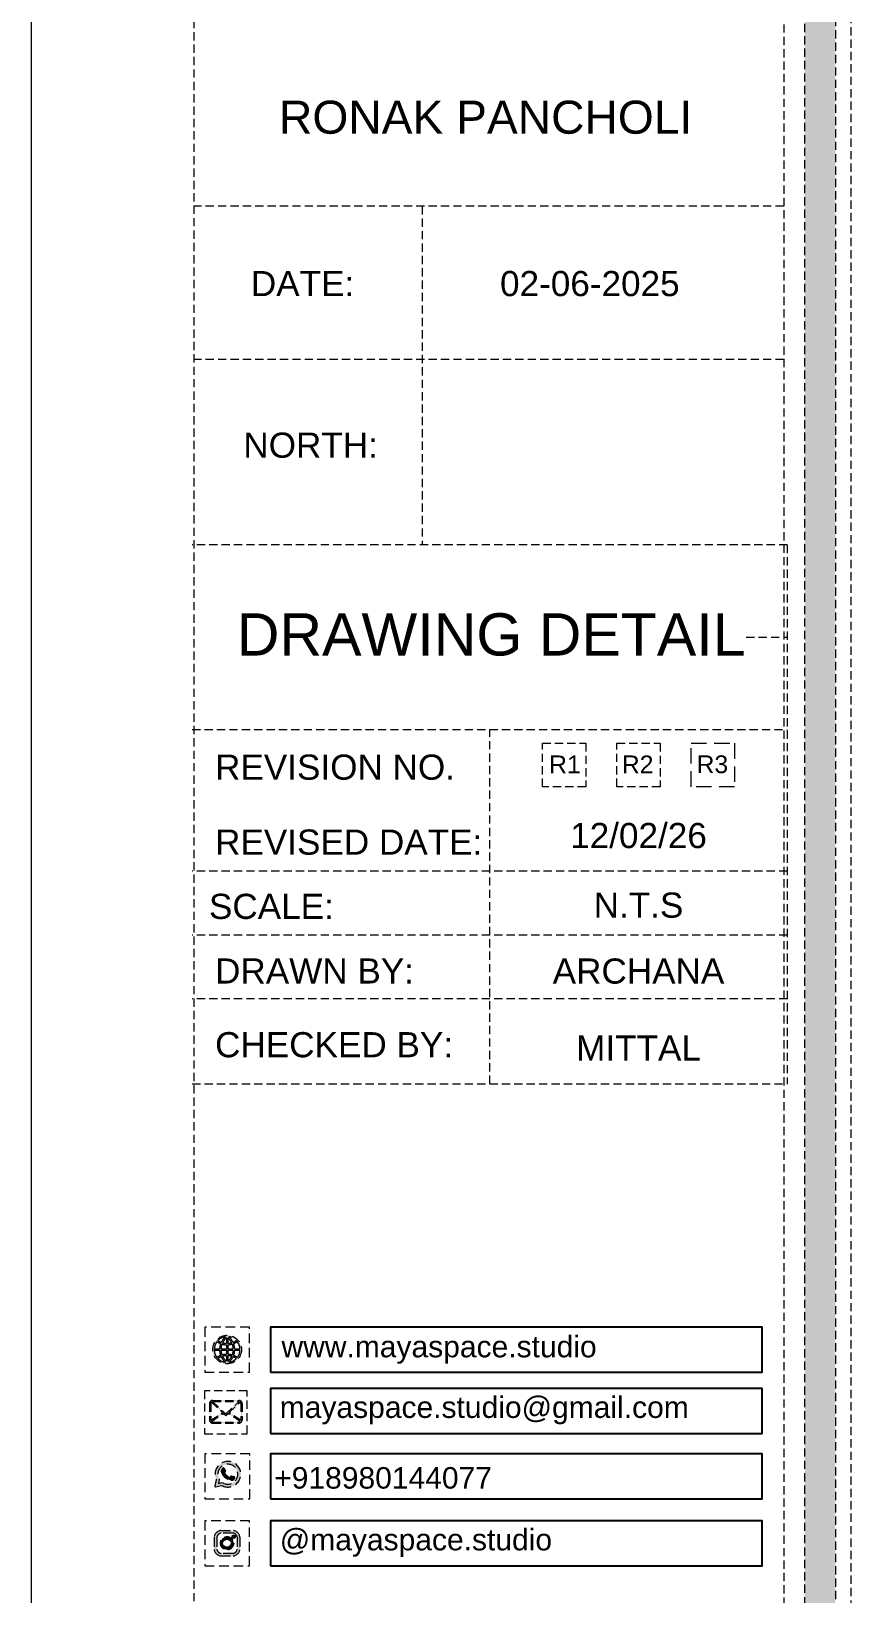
# Model space of a CAD drawing. Header units: millimetres. Extents: x 35877 to 3066687, y -650199 to -40525.
# Drawn here: x 149150.9 to 149250.2, y -180253.2 to -180064 of the extents above; entities that cross this region are included whole.
import ezdxf
from ezdxf.enums import TextEntityAlignment as Align

# ---------------------------------------------------------------- set-up
doc = ezdxf.new("R2010")
doc.units = ezdxf.units.MM
doc.header["$MEASUREMENT"] = 0
doc.linetypes.add('DASHEDX2', pattern=[1.5, 1, -0.5])
for name, color, linetype, lineweight in [('Dimension', 10, 'DASHEDX2', 20), ('GROUND FLOOR', 7, 'Continuous', 9), ('NAME PLATE', 7, 'Continuous', 25)]:
    doc.layers.add(name, color=color, linetype=linetype, lineweight=lineweight)
doc.styles.add('Arial', font='arial.ttf')
doc.styles.get("Standard").update_dxf_attribs({"font": 'arial.ttf', "height": 6})

# ---------------------------------------------------------------- blocks, each defined once
blk = doc.blocks.new('aggerg')
at = {"layer": 'Dimension', "color": 42, "true_color": 0xd39e00}
blk.add_lwpolyline([(-1.40991884363757, 1.409918843638991), (1.40991884363757, 1.409918843638991), (1.40991884363757, -1.409918843638991), (-1.40991884363757, -1.409918843638991)], close=True, dxfattribs=at)
at = {"layer": 'NAME PLATE', "lineweight": 0, "insert": (-0.03465492800751235, 0.6240330650325632), "char_height": 1.150668992558973, "width": 2.245794266661655, "attachment_point": 2, "style": 'Arial'}
blk.add_mtext('R3', dxfattribs=at)
blk = doc.blocks.new('QEGW4TG')
at = {"layer": 'Dimension', "true_color": 0x000000}
h = blk.add_hatch(color=18, dxfattribs=at)
h.dxf.hatch_style = 1
h.paths.add_polyline_path([(2.69088877770705, 1.92587512415134, 0.1705132533677809), (2.945253356194499, 1.971108140553456, 0.1903366609236977), (3.112594508728961, 2.180175743679358, 0.3162306266121118), (3.073767296647737, 2.275596138167021), (2.789984836732684, 2.366833549170965, 0.2737208883028206), (2.687663811828624, 2.340313884368473, 0.04074929161680264), (2.628080915907737, 2.265958741588464, -0.4412823113683144), (2.532697100181941, 2.24591003816886, -0.1182797973807854), (2.064446685660975, 2.638307475266393, -0.4412823115886928), (2.069093945741176, 2.735664682453956, 0.0407492915841285), (2.133043749293872, 2.806299173711523, 0.2900830682164263), (2.140126129328373, 2.917140342695693), (2.007833641781254, 3.177226008350592, 0.3162306265019353), (1.907458275577838, 3.20040768075923, 0.1903366612595143), (1.727617539012805, 3.001989854656149, 0.1705132530592537), (1.723351830981196, 2.743669959818327, 0.2527841192987504)], flags=0)
h.paths.add_polyline_path([(1.187091838183055, 1.98177108190226), (1.033431034835843, 1.296664261299405, 0.5509124427602007), (1.108033365454781, 1.228472477282909), (1.753631702631828, 1.3859606636898, 6.344125232327936)])
h.paths.add_polyline_path([(1.810474836187209, 1.698279910686368), (1.403136541219283, 1.598913221470411), (1.499210153190082, 2.0272637533444, -9.07133912899332)], flags=16)
h.paths.add_polyline_path([(3.107131665667435, 2.163826466897883, -0.1781104600367708), (2.945253356217101, 1.971108140565923, -0.1705132533848771), (2.690888777707046, 1.925875124151341, -0.2527841192987487), (1.723351830981198, 2.743669959818323, -0.1705132530592605), (1.727617539012807, 3.001989854656155, -0.1781104603428363), (1.892183965378278, 3.192417877521238, -0.3700893306669938), (2.007833641781254, 3.177226008350592), (2.140126129328373, 2.917140342695693, -0.3071850866740538), (2.129048925607798, 2.801150635431628, -0.0410867202805622), (2.063735285172322, 2.730699185723801, 0.321676359158344), (2.052573019720961, 2.654587547766838, 0.1265238261119609), (2.55282324622454, 2.23610159399366, 0.3122156164865639), (2.624029388524266, 2.259879553704388, -0.04108672024787878), (2.68321498693278, 2.335552159839379, -0.2906730096645621), (2.789984836732686, 2.366833549170964), (3.073767296647737, 2.275596138167021, -0.3700893305717193)], flags=0)
h = blk.add_hatch(color=18, dxfattribs=at)
h.dxf.hatch_style = 1
h.paths.add_polyline_path([(2.789984836732684, 2.366833549170965, 0.2737208883027897), (2.687663811828632, 2.340313884368481, 0.04074929161680683), (2.628080915907738, 2.265958741588466, -0.4412823113683231), (2.532697100181941, 2.24591003816886, -0.1182797973807856), (2.064446685660975, 2.638307475266393, -0.4412823115886387), (2.069093945741169, 2.735664682453949, 0.04074929158412958), (2.133043749293867, 2.806299173711516, 0.2900830682164422), (2.140126129328374, 2.917140342695692), (2.007833641781254, 3.177226008350592, 0.31623062650189), (1.907458275577852, 3.200407680759237, 0.1903366612595442), (1.727617539012796, 3.001989854656125, 0.1705132530592358), (1.723351830981196, 2.743669959818328, 0.2527841192987502), (2.690888777707049, 1.92587512415134, 0.1705132533677818), (2.945253356194499, 1.971108140553456, 0.1903366609236972), (3.11259450872896, 2.180175743679357, 0.316230626612114), (3.073767296647737, 2.275596138167021)])
for p, q in [((1.187091838182823, 1.981771081901229), (1.033431034829846, 1.296664261272667)), ((1.499210153189779, 2.02726375334305), (1.403136541219283, 1.598913221470411)), ((1.403136541219283, 1.598913221470411), (1.810474836187495, 1.698279910686438)), ((2.007833641782781, 3.177226008347589), (2.140126129339478, 2.917140342673861)), ((3.07376729664611, 2.275596138167543), (2.795973786971444, 2.364908073175798)), ((1.104864288547105, 1.22769940810656), (1.753631702631537, 1.38596066368973))]:
    blk.add_line(p, q)
blk.add_lwpolyline([(0, 0), (4.677875833520375, 0), (4.677875833520375, 4.677875833487633), (0, 4.677875833487633)], close=True)
for centre, radius, start, end in [((2.391856922618899, 2.560090461466984), 1.336380265289725, 241.4726925157612, 205.6422480518206), ((2.391856922618899, 2.560090461466984), 1.039578066265566, 235.9961833528427, 210.8332541496584), ((2.093211678275111, 2.866757529460642), 0.3898036126573604, 159.7006965781634, 198.4071931529369), ((2.96422670641914, 3.230508715242536), 1.33296002576076, 201.4218194877544, 258.1669382717271), ((2.068710664792889, 2.873542338844459), 0.3644767273401995, 118.9685287465575, 159.3648257195266), ((1.94115209195661, 3.117399309044913), 0.08958606497010892, 41.8984607349679, 123.1343628598353), ((2.111185664180084, 2.684865951528081), 0.06597138640971531, 135.993167916936, 224.889150196011), ((1.668440453213407, 3.162667354486985), 0.5855377895559305, 312.4616868225817, 321.8727761964677), ((3.116352617467783, 3.417971815580813), 1.3093443293986, 216.5455493843477, 243.5279193807737), ((2.049097856513981, 2.86730989022908), 0.1037748545872203, 320.3923518033985, 28.69705978797532), ((2.571242585552682, 2.299449457126798), 0.06597138640971531, 234.2481540868074, 323.1441363625612), ((3.113289334112778, 1.938197709888527), 0.5855377895559305, 137.2645280778166, 146.6756174521283), ((2.761231025502639, 2.267121770607218), 0.1037748545872203, 70.44024447729866, 138.7449524685831), ((2.753680358302518, 2.310588100078917), 0.3898036126573604, 260.7301111127597, 299.4366076966294), ((2.764269856204919, 2.287475423160004), 0.3644767273401995, 299.7724785632745, 340.1687755327218), ((3.025288852411904, 2.200260200651769), 0.08958606497010892, 336.0029414192384, 57.23884355508559), ((1.092285202801577, 1.28614751820453), 0.05978641126763205, 164.848313743537, 282.1458186134437)]:
    blk.add_arc(centre, radius, start, end)
blk = doc.blocks.new('ASGERG')
at = {"layer": 'Dimension', "true_color": 0x000000}
h = blk.add_hatch(color=18, dxfattribs=at)
h.dxf.hatch_style = 1
h.paths.add_polyline_path([(0.9878009781132278, 1.703186002650503, 0.3538715441455649), (1.693565527702308, 1.025485415719686), (2.958426043524663, 1.025485415719686, 0.3538715441560817), (3.664190593117382, 1.703186002679353), (3.664190593117382, 2.988961614004873, 0.3538715441560807), (2.958426043524663, 3.666662200964538), (1.693565527702309, 3.666662200964538, 0.3538715441455654), (0.9878009781132278, 2.988961614033721)])
h.paths.add_polyline_path([(1.269614298369561, 2.969406444390669, -0.3538715441427052), (1.715004474138197, 3.397086162369874), (2.936987097088775, 3.397086162369874, -0.3538715441427047), (3.382377272857411, 2.96940644439067), (3.382377272857411, 1.722741172293554, -0.3538715441427047), (2.936987097088775, 1.29506145431435), (1.715004474138194, 1.29506145431435, -0.3538715441427023), (1.269614298369561, 1.722741172293553)], flags=16)
h.paths.add_polyline_path([(3.023270429735569, 2.349113106956224, -1), (1.6354381059813, 2.349113106956224, -1)], flags=0)
h.paths.add_polyline_path([(2.743205021494745, 2.349113106956224, -1), (1.915503514222124, 2.349113106956224, -1)], flags=0)
h.paths.add_polyline_path([(2.855701533165678, 3.021710217520308, -1), (3.191863788461511, 3.021710217520308, -1)], flags=0)
h.paths.add_polyline_path([(1.6354381059813, 2.349113106956224, 1), (3.023270429735569, 2.349113106956224, 1)], flags=0)
h = blk.add_hatch(color=18, dxfattribs=at)
h.dxf.hatch_style = 1
h.paths.add_polyline_path([(1.6354381059813, 2.349113106956224, 1), (3.023270429735569, 2.349113106956224, 1)])
h.paths.add_polyline_path([(2.743205021494745, 2.349113106956224, -1), (1.915503514222124, 2.349113106956224, -1)], flags=16)
h = blk.add_hatch(color=18, dxfattribs=at)
h.dxf.hatch_style = 1
h.paths.add_polyline_path([(3.191863788461511, 3.021710217520308, 1), (2.855701533165678, 3.021710217520308, 1)])
for p, q in [((1.693565527704777, 3.666662200964538), (2.958426043522195, 3.666662200964538)), ((2.936987097087695, 3.397086162369874), (1.715004474142916, 3.397086162369874)), ((0.9878009781132278, 2.988961614029904), (0.9878009781132278, 1.70318600265432)), ((1.269614298369561, 2.969406444382912), (1.269614298369561, 1.722741172301312)), ((3.382377272857411, 2.969406444382798), (3.382377272857411, 1.722741172301198)), ((3.664190593117382, 2.988961614029904), (3.664190593117382, 1.703186002654206)), ((1.693565527704777, 1.025485415719686), (2.958426043522195, 1.025485415719686)), ((2.936987097087695, 1.29506145431435), (1.715004474142916, 1.29506145431435))]:
    blk.add_line(p, q)
blk.add_lwpolyline([(0, 0), (4.677875833520375, 0), (4.677875833520375, 4.677875833487633), (0, 4.677875833487633)], close=True)
for centre, radius in [((2.329354267858434, 2.349113106956224), 0.6939161618771346), ((2.329354267858434, 2.349113106956224), 0.4138507536363104), ((3.023782660813595, 3.021710217520308), 0.1680811276479166)]:
    blk.add_circle(centre, radius)
for centre, radius, start, end in [((1.759504357250989, 2.891647185547413), 0.7778150187314825, 94.86305418922075, 172.8127439550857), ((1.756616803490033, 2.907993767262838), 0.490859406455273, 94.86305418922075, 172.8127439550857), ((2.895374767736939, 2.907993767262838), 0.490859406455273, 7.187256045043576, 85.13694581077927), ((2.892487213975983, 2.891647185547413), 0.7778150187314825, 7.187256045043576, 85.13694581077927), ((1.759504357250989, 1.800500431136811), 0.7778150187314825, 187.1872560450436, 265.1369458107793), ((1.756616803490033, 1.784153849421386), 0.490859406455273, 187.1872560450436, 265.1369458107793), ((2.895374767736939, 1.784153849421386), 0.490859406455273, 274.8630541892207, 352.8127439549564), ((2.892487213975983, 1.800500431136811), 0.7778150187314825, 274.8630541892207, 352.8127439549564)]:
    blk.add_arc(centre, radius, start, end)
blk = doc.blocks.new('DTGWEGEARG')
at = {"layer": 'Dimension', "true_color": 0x000000}
h = blk.add_hatch(color=18, dxfattribs=at)
h.dxf.hatch_style = 1
h.paths.add_polyline_path([(3.827875833522876, 2.338937916762688, 1), (0.849999999997499, 2.338937916762688, 1)])
h.paths.add_polyline_path([(2.510341691500397, 1.011016423996789, 0.1057952507638089), (2.95643628191097, 1.582164618114258, -0.05520542910569182), (3.300583699834641, 1.407276962960325, -0.1698216228186308)], flags=16)
h.paths.add_polyline_path([(2.410067026245088, 1.122706403851673), (2.410067026245088, 1.693045342340603, -0.05827942784441912), (2.812445341716919, 1.629346779479062, -0.1033532736862151)], flags=16)
h.paths.add_polyline_path([(2.260067026236072, 1.129185144458923, -0.1017409038173711), (1.865430491803456, 1.629346779479062, -0.05717097550308231), (2.260067026239994, 1.692713910527245)], flags=16)
h.paths.add_polyline_path([(2.167534142020301, 1.011016423996747, -0.1698216228186932), (1.377292133685734, 1.407276962960325, -0.05520542910569187), (1.721439551609405, 1.582164618114259, 0.1057952507638437)], flags=16)
h.paths.add_polyline_path([(3.016142448257193, 1.719950953253087, 0.08133556479218873), (3.129099600233632, 2.268128927234784), (3.67600217548033, 2.268128927234784, -0.1520689214655179), (3.399506162930495, 1.521655994681915, 0.05686981644290324)], flags=16)
h.paths.add_polyline_path([(2.873828236651899, 1.767790462044811, 0.06194478914005309), (2.410067026245088, 1.843159155080477), (2.410067026245088, 2.268128927234784), (2.978962121406577, 2.268128927234784, -0.08134370791576499)], flags=16)
h.paths.add_polyline_path([(2.260067026240367, 1.842853883239862, 0.06092337719213649), (1.804047596868632, 1.767790462044857, -0.08134370791576293), (1.698913712113797, 2.268128927234784), (2.260067026243632, 2.268128927234784)], flags=16)
h.paths.add_polyline_path([(1.661733385262794, 1.71995095325294, 0.05686981644284866), (1.278369670589879, 1.521655994681915, -0.1520689214655069), (1.001873658040048, 2.268128927234727), (1.548776233286744, 2.268128927234784, 0.08133556479219843)], flags=16)
h.paths.add_polyline_path([(2.410067026245088, 2.418128927234761), (2.410067026245088, 2.8347166784449, 0.06194478913996639), (2.873828236651268, 2.910085371480381, -0.0800087441031702), (2.978564221175644, 2.418128927234761)], flags=16)
h.paths.add_polyline_path([(3.128736234070105, 2.418128927235586, 0.08011645333878988), (3.016142448256736, 2.957924880272117, 0.05686981644296764), (3.399506162930496, 3.156219838843462, 0.02825806179432278), (3.300583699834641, 3.270598870565053, -0.05520542910577758), (2.956436281910409, 3.095711215410909, 0.1057952507639886), (2.51034169149847, 3.666859409528837, -0.3602902893853039), (3.675531919741355, 2.418128927234761)], flags=16)
h.paths.add_polyline_path([(2.260067026243585, 2.418128927234761), (1.699311612344728, 2.418128927234704, -0.08000874410317925), (1.804047596869107, 2.910085371480381, 0.0609233771925021), (2.260067026243632, 2.83502195028538)], flags=16)
h.paths.add_polyline_path([(1.549139599450427, 2.418128927234704), (1.002343913779017, 2.418128927234704, -0.1504655396626469), (1.278369670589879, 3.156219838843463, 0.05686981644296746), (1.661733385263637, 2.957924880272116, 0.08011645333891196)], flags=16)
h.paths.add_polyline_path([(2.410067026245088, 2.984830491184774), (2.410067026245088, 3.555169429672339, -0.1033532736860013), (2.812445341716318, 3.048529054046146, -0.05827942784432971)], flags=16)
h.paths.add_polyline_path([(2.260067026247996, 2.985161922997771, -0.05717097550413885), (1.865430491804057, 3.048529054046147, -0.101740903818736), (2.260067026243632, 3.548690689071458)], flags=16)
h.paths.add_polyline_path([(1.721439551608698, 3.095711215411385, -0.05520542910558381), (1.377292133685735, 3.270598870565053, -0.1698216228190039), (2.167534142021905, 3.666859409528837, 0.105795250764049)], flags=16)
blk.add_lwpolyline([(3.637978807091713e-12, 0), (4.677875833524013, 0), (4.677875833524013, 4.677875833487633), (3.637978807091713e-12, 4.677875833487633)], close=True)
at = {"layer": 'Dimension', "color": 18, "true_color": 0x000000}
for p, q in [((2.260067026243632, 3.548690689070099), (2.260067026243632, 2.985161922998032)), ((2.410067026245088, 3.555169429672674), (2.410067026245088, 2.984830491184709)), ((1.001873658038676, 2.268128927234727), (1.548776233285025, 2.268128927234784)), ((1.002343913780351, 2.418128927234704), (1.549139599450427, 2.418128927234704)), ((1.698913712112699, 2.268128927234784), (2.260067026239994, 2.268128927234784)), ((1.6993116123449, 2.418128927234704), (2.260067026239994, 2.418128927234761)), ((2.260067026243632, 2.835021950285466), (2.260067026243632, 2.418128927234648)), ((2.260067026243632, 2.268128927234784), (2.260067026239994, 1.842853883239911)), ((2.260067026239994, 1.692713910527232), (2.260067026236356, 1.129185144458859)), ((2.410067026245088, 2.834716678444863), (2.410067026245088, 2.418128927234648)), ((2.41006702624145, 2.418128927234761), (2.978564221175475, 2.418128927234761)), ((2.41006702624145, 2.268128927234784), (2.978962121407676, 2.268128927234784)), ((2.410067026245088, 2.268128927234784), (2.410067026245088, 1.8431591550804)), ((2.410067026245088, 1.693045342340554), (2.410067026245088, 1.1227064038506)), ((3.128736234069947, 2.418128927234761), (3.675531919740024, 2.418128927234761)), ((3.129099600235349, 2.268128927234784), (3.676002175481699, 2.268128927234784))]:
    blk.add_line(p, q, dxfattribs=at)
blk.add_circle((2.338937916760187, 2.338937916762688), 1.488937916762688, dxfattribs=at)
for centre, radius, start, end in [((2.338937916760187, 2.338937916762688), 1.338937916762688, 97.35488612764266, 135.9073334597986), ((2.338937916760187, 4.736890727369712), 1.753503470608637, 236.7417280667744, 249.3810508283475), ((3.279035271069006, 2.338937916762006), 1.731707322507203, 129.9301144893371, 154.086741928019), ((3.279035271069006, 2.338937916762006), 1.581707322507203, 130.1072546006023, 153.3445940917093), ((1.398840562451369, 2.338937916762006), 1.581707322507203, 26.6554059082907, 50.2584276017604), ((2.338937916760187, 2.338937916762688), 1.338937916762688, 3.39071745674187, 82.64511387235737), ((1.398840562451369, 2.338937916762006), 1.731707322507203, 25.91325807198099, 50.06988551069431), ((2.338937916760187, 4.736890727369712), 1.753503470608637, 290.6189491716524, 303.2582719332256), ((2.338937916760187, 2.338937916762688), 1.338937916762688, 183.0314697118864, 217.6181188090123), ((2.338937916760187, 2.338937916762688), 1.338937916762688, 142.3818811909877, 176.6092825432614), ((2.338937916760187, 4.736890727369712), 1.903503470608637, 236.1399364125267, 249.1595144835151), ((2.338937916760187, -0.05901489384433489), 1.903503470608637, 110.8404855164849, 123.8600635874751), ((3.279035271069006, 2.338937916762006), 1.731707322507203, 182.3434604650025, 200.9432554321933), ((3.279035271069006, 2.338937916762006), 1.731707322507203, 159.0567445677732, 177.3789487768422), ((3.279035271069006, 2.338937916762006), 1.581707322507203, 182.5658429709692, 201.1674919382606), ((3.279035271069006, 2.338937916762006), 1.581707322507203, 158.8325080616307, 177.130184356684), ((2.338937916760187, 4.736890727369712), 1.903503470608637, 253.6799197970913, 267.6252929033811), ((2.338937916760187, -0.05901489384433489), 1.903503470608637, 92.37470709661888, 106.3200802029087), ((2.338937916760187, 4.736890727369712), 1.753503470608637, 254.3336465230859, 267.4220214852038), ((2.338937916760187, -0.05901489384433489), 1.753503470608637, 92.57797851479616, 105.6663534769142), ((3.279035271069006, 2.338937916762006), 1.581707322507203, 206.6554059082121, 229.8927453989361), ((2.338937916760187, 4.736890727369712), 1.753503470608637, 272.3247836724279, 285.6663534769141), ((2.338937916760187, 4.736890727369712), 1.903503470608637, 272.1414969110716, 286.3200802029087), ((2.338937916760187, -0.05901489384433489), 1.903503470608637, 73.67991979709127, 87.85850308892842), ((2.338937916760187, -0.05901489384433489), 1.753503470608637, 74.33364652308585, 87.6752163275721), ((1.398840562451369, 2.338937916762006), 1.581707322507203, 309.7415723982334, 333.3445940917879), ((1.398840562451369, 2.338937916762006), 1.581707322507203, 2.869815643319218, 21.1674919383693), ((1.398840562451369, 2.338937916762006), 1.581707322507203, 338.8325080617394, 357.4341570290307), ((2.338937916760187, 4.736890727369712), 1.903503470608637, 290.8404855164849, 303.8600635874733), ((1.398840562451369, 2.338937916762006), 1.731707322507203, 2.621051223157847, 20.94325543222676), ((1.398840562451369, 2.338937916762006), 1.731707322507203, 339.0567445678067, 357.6565395349943), ((2.338937916760187, -0.05901489384433489), 1.903503470608637, 56.13993641252491, 69.15951448351508), ((2.338937916760187, 2.338937916762688), 1.338937916762688, 322.3818811909877, 356.9685302881169), ((2.338937916760187, -0.05901489384433489), 1.753503470608637, 110.6189491716524, 123.2582719332256), ((2.338937916760187, 2.338937916762688), 1.338937916762688, 224.0926665402014, 262.6451138721481), ((3.279035271069006, 2.338937916762006), 1.731707322507203, 205.9132580719517, 230.0698855104508), ((1.398840562451369, 2.338937916762006), 1.731707322507203, 309.9301144893266, 334.0867419280484), ((2.338937916760187, 2.338937916762688), 1.338937916762688, 277.3548861278518, 315.9073334597986), ((2.338937916760187, -0.05901489384433489), 1.753503470608637, 56.74172806677446, 69.38105082834755)]:
    blk.add_arc(centre, radius, start, end, dxfattribs=at)

msp = doc.modelspace()

# ---------------------------------------------------------------- hatches: boundary and pattern name
at = {"layer": 'Dimension', "true_color": 0xd39e00, "transparency": 33554687}
h = msp.add_hatch(color=42, dxfattribs=at)
h.paths.add_polyline_path([(148716.9114885902, -179930.3408648713), (148716.9114885902, -180304.3860078905), (149248.3196807226, -180304.3860078905), (149248.3196807226, -179930.3408648713)])
h.paths.add_polyline_path([(148720.6410152204, -179934.0703915016), (149244.5901540922, -179934.0703915016), (149244.5901540922, -180300.6564812603), (148720.6410152204, -180300.6564812603)], flags=16)
at = {"layer": 'Dimension', "true_color": 0x000000, "transparency": 33554687}
h = msp.add_hatch(color=18, dxfattribs=at)
h.dxf.hatch_style = 1
h.paths.add_polyline_path([(149176.0828770432, -180232.528498444, 0.4142135623730951), (149176.4788619139, -180232.1325135872), (149176.4788619139, -180230.1525893006, 0.414213562373095), (149176.0828770432, -180229.756604444), (149172.9368998428, -180229.756604444, 0.4142135623730951), (149172.540914972, -180230.1525893006), (149172.540914972, -180232.1325135872, 0.414213562373095), (149172.9368998428, -180232.528498444)])
h.paths.add_polyline_path([(149174.8019289743, -180231.3355183958), (149176.2578790687, -180232.3075158226, -0.1989123673799882), (149176.0828770432, -180232.3800041243), (149172.9368998428, -180232.3800041243, -0.1989123673799884), (149172.7618978169, -180232.3075158226), (149174.2178488065, -180231.3355183958), (149174.5098884428, -180231.6088298425)], flags=16)
h.paths.add_polyline_path([(149174.5098884428, -180231.4054494178), (149172.9084769472, -180229.9067363765, -0.02878332571811962), (149172.9368998428, -180229.9050987634), (149176.0828770432, -180229.9050987634, -0.02878332572916144), (149176.1113008337, -180229.9067363765)], flags=16)
h.paths.add_polyline_path([(149174.9132777099, -180231.2313102185), (149176.2554610511, -180229.9752016552, -0.2024819229892447), (149176.330367699, -180230.1525893006), (149176.330367699, -180232.1325135872, -0.04307596912190046), (149176.3267075611, -180232.1749205179)], flags=16)
h.paths.add_polyline_path([(149174.1064991758, -180231.2313102185), (149172.6930702197, -180232.1749205179, -0.04307596911813286), (149172.6894100817, -180232.1325135872), (149172.6894100817, -180230.1525893006, -0.2024819229936822), (149172.7643167296, -180229.9752016552)], flags=16)

# ---------------------------------------------------------------- linework, layer by layer
at = {"color": 18, "true_color": 0x000000, "transparency": 33554687, "elevation": 0.3282341375228617}
for points in [[(149179.9046740283, -180226.3263624831), (149239.4483405478, -180226.3263624831), (149239.4483405478, -180220.8842685588), (149179.9046740283, -180220.8842685588)], [(149179.9046740283, -180233.7542342665), (149239.4483405478, -180233.7542342665), (149239.4483405478, -180228.3121403421), (149179.9046740283, -180228.3121403421)], [(149179.9323771254, -180241.6771664286), (149239.4483405478, -180241.6771664286), (149239.4483405478, -180236.235072504), (149179.9323771254, -180236.235072504)], [(149179.9046740283, -180249.7894851202), (149239.4483405478, -180249.7894851202), (149239.4483405478, -180244.3473911959), (149179.9046740283, -180244.3473911959)]]:
    msp.add_lwpolyline(points, close=True, dxfattribs=at)
at = {"layer": 'Dimension', "color": 42, "true_color": 0xd39e00, "transparency": 33554687}
for p, q in [((149242.0653052439, -180085.1642448686, 0.3282341375228617), (149170.6597070173, -180085.1642448686, 0.3282341375228617)), ((149198.2872178974, -180085.1642448686, 0.3282341375228617), (149198.2872178974, -180126.1576278511, 0.3282341375228617)), ((149242.0653052439, -180103.7198254029, 0.3282341375228617), (149170.6597070173, -180103.7198254029, 0.3282341375228617)), ((149242.4978857248, -180126.1576278511, 0.3282341375228617), (149170.4389398675, -180126.1576278511, 0.3282341375228617)), ((149242.4978857248, -180126.1576278511, 0.3282341375228617), (149242.4978857248, -180191.4243438827, 0.3282341375228617)), ((149237.527484394, -180137.3462077423, 0.3282341375228617), (149242.4978857248, -180137.3462077423, 0.3282341375228617)), ((149170.4389398675, -180148.5347876332, 0.3282341375228617), (149242.4978857248, -180148.5347876332, 0.3282341375228617)), ((149206.4684127958, -180191.4243438827, 0.3282341375228617), (149206.4684127958, -180148.5347876332, 0.3282341375228617)), ((149242.4978857248, -180165.6906101333, 0.3282341375228617), (149170.4389398675, -180165.6906101333, 0.3282341375228617)), ((149242.4978857248, -180173.4170400113, 0.3282341375228617), (149170.4389398675, -180173.4170400113, 0.3282341375228617)), ((149242.4978857248, -180181.1434698896, 0.3282341375228617), (149170.4389398675, -180181.1434698896, 0.3282341375228617)), ((149170.4389398675, -180191.4243438827, 0.3282341375228617), (149242.4978857248, -180191.4243438827, 0.3282341375228617))]:
    msp.add_line(p, q, dxfattribs=at)
at = {"layer": 'Dimension', "color": 18, "true_color": 0x000000, "transparency": 33554687}
for p, q in [((149172.540914972, -180230.1525893006, 0.3282341375228617), (149172.540914972, -180232.1325135872, 0.3282341375228617)), ((149172.6894100817, -180230.1525893006, 0.3282341375228617), (149172.6894100817, -180232.1325135872, 0.3282341375228617)), ((149172.7643167296, -180229.9752016552, 0.3282341375228617), (149174.1064991758, -180231.2313102185, 0.3282341375228617)), ((149172.9084769472, -180229.9067363765, 0.3282341375228617), (149174.5098884428, -180231.4054494178, 0.3282341375228617)), ((149172.9368998428, -180229.756604444, 0.3282341375228617), (149176.0828770432, -180229.756604444, 0.3282341375228617)), ((149172.9368998428, -180229.9050987634, 0.3282341375228617), (149176.0828770432, -180229.9050987634, 0.3282341375228617)), ((149174.5098884428, -180231.4054494178, 0.3282341375228617), (149176.1113008337, -180229.9067363765, 0.3282341375228617)), ((149174.9132777099, -180231.2313102185, 0.3282341375228617), (149176.2554610511, -180229.9752016552, 0.3282341375228617)), ((149176.330367699, -180230.1525893006, 0.3282341375228617), (149176.330367699, -180232.1325135872, 0.3282341375228617)), ((149176.4788619139, -180230.1525893006, 0.3282341375228617), (149176.4788619139, -180232.1325135872, 0.3282341375228617)), ((149172.6930702197, -180232.1749205179, 0.3282341375228617), (149174.1064991758, -180231.2313102185, 0.3282341375228617)), ((149172.7618978169, -180232.3075158226, 0.3282341375228617), (149174.2178488065, -180231.3355183958, 0.3282341375228617)), ((149172.9368998428, -180232.3800041244, 0.3282341375228617), (149176.0828770432, -180232.3800041244, 0.3282341375228617)), ((149174.2178488065, -180231.3355183958, 0.3282341375228617), (149174.5098884428, -180231.6088298425, 0.3282341375228617)), ((149174.5098884428, -180231.6088298425, 0.3282341375228617), (149174.8019289743, -180231.3355183958, 0.3282341375228617)), ((149176.2578790687, -180232.3075158226, 0.3282341375228617), (149174.8019289743, -180231.3355183958, 0.3282341375228617)), ((149176.3267075611, -180232.1749205179, 0.3282341375228617), (149174.9132777099, -180231.2313102185, 0.3282341375228617)), ((149172.9368998428, -180232.528498444, 0.3282341375228617), (149176.0828770432, -180232.528498444, 0.3282341375228617))]:
    msp.add_line(p, q, dxfattribs=at)
at = {"layer": 'Dimension', "color": 42, "true_color": 0xd39e00, "transparency": 33554687, "elevation": 0.3282341375228617}
for points in [[(148715.0467252746, -179928.476101556), (149250.1844440379, -179928.476101556), (149250.1844440379, -180306.2507712059), (148715.0467252746, -180306.2507712059)], [(148716.9114885902, -179930.3408648713), (149248.3196807226, -179930.3408648713), (149248.3196807226, -180304.3860078905), (148716.9114885902, -180304.3860078905)], [(148720.6410152204, -179934.0703915016), (149244.5901540922, -179934.0703915016), (149244.5901540922, -180300.6564812603), (148720.6410152204, -180300.6564812603)], [(149170.6597070173, -180297.5870401629), (149170.6597070173, -179937.1398325991), (149242.0653052439, -179937.1398325991), (149242.0653052439, -180297.5870401629)], [(149212.8466160911, -180150.1945783212), (149218.1049459652, -180150.1945783212), (149218.1049459652, -180155.4529081955), (149212.8466160911, -180155.4529081955)], [(149221.8539843234, -180150.1945783212), (149227.1123141973, -180150.1945783212), (149227.1123141973, -180155.4529081955), (149221.8539843234, -180155.4529081955)]]:
    msp.add_lwpolyline(points, close=True, dxfattribs=at)
at = {"layer": 'Dimension', "transparency": 33554687, "elevation": 0.3282341375228617}
msp.add_lwpolyline([(149171.9193823753, -180233.7950869313), (149177.0948139186, -180233.7950869313), (149177.0948139186, -180228.6196553673), (149171.9193823753, -180228.6196553673)], close=True, dxfattribs=at)
at = {"layer": 'Dimension', "color": 18, "true_color": 0x000000, "transparency": 33554687}
for centre, radius, start, end in [((149172.9368998428, -180230.1525893006, 0.3282341375228617), 0.3959848573809029, 90, 180), ((149172.9368998428, -180230.1525893006, 0.3282341375228617), 0.2474905358630642, 134.2135400769119, 180), ((149172.9368998428, -180230.1525893006, 0.3282341375228617), 0.2474905358630642, 90, 96.59481090486312), ((149176.0828770432, -180230.1525893006, 0.3282341375228617), 0.3959848573809029, 0, 90), ((149176.0828770432, -180230.1525893006, 0.3282341375228617), 0.2474905358630642, 83.40518909513689, 90), ((149176.0828770432, -180230.1525893006, 0.3282341375228617), 0.2474905358630642, 0, 45.78645992308812), ((149172.9368998428, -180232.1325135872, 0.3282341375228617), 0.3959848573809029, 180, 270), ((149172.9368998428, -180232.1325135872, 0.3282341375228617), 0.2474905358630642, 180, 189.8661896655998), ((149172.9368998428, -180232.1325135872, 0.3282341375228617), 0.2474905358630642, 224.999953514369, 270), ((149176.0828770432, -180232.1325135872, 0.3282341375228617), 0.3959848573809029, 270, 0), ((149176.0828770432, -180232.1325135872, 0.3282341375228617), 0.2474905358630642, 270, 315.0000464856311), ((149176.0828770432, -180232.1325135872, 0.3282341375228617), 0.2474905358630642, 350.1338103344002, 0)]:
    msp.add_arc(centre, radius, start, end, dxfattribs=at)
at = {"layer": 'GROUND FLOOR', "transparency": 33554687}
msp.add_line((149150.9473159553, -179935.0119819646, 0.3521462298725767), (149150.9473159553, -180303.9798333571), dxfattribs=at)

# ---------------------------------------------------------------- block references
at = {"layer": 'Dimension', "transparency": 33554687, "xscale": 1.163368613891625, "yscale": 1.163368613891625, "zscale": 1.163368613891625}
msp.add_blockref('DTGWEGEARG', (149171.9478278237, -180226.3263624831, 0.3282341375228617), dxfattribs=at)
at = {"layer": 'Dimension', "color": 42, "true_color": 0xd39e00, "transparency": 33554687, "xscale": 1.163368613891625, "yscale": 1.163368613891625, "zscale": 1.163368613891625}
for name, p in [('QEGW4TG', (149171.9755309212, -180241.6771664286, 0.3282341375228617)), ('ASGERG', (149171.9478278237, -180249.7894851202, 0.3282341375228617))]:
    msp.add_blockref(name, p, dxfattribs=at)
at = {"layer": 'NAME PLATE', "transparency": 33554687, "xscale": 1.864763315193896, "yscale": 1.864763315193896, "zscale": 1.864763315193896}
msp.add_blockref('aggerg', (149233.4905174926, -180152.8237432584, 0.3282341375228617), dxfattribs=at)

# ---------------------------------------------------------------- texts
at = {"color": 18, "true_color": 0x000000, "transparency": 33554687, "char_height": 2.60124918714614, "attachment_point": 1}
for s, width, gutter_width, insert in [('www.mayaspace.studio', 17.46857191343305, 14.6120740271741, (149181.2478968224, -180221.9470401511, 0.3282341375228617)), ('mayaspace.studio@gmail.com', 10.89810601056558, 9.116024628202094, (149181.0407243305, -180229.2853635224, 0.3282341375228617)), ('+918980144077', 42.49753268190565, 9.116024628202094, (149180.3676134031, -180237.8423333591, 0.3282341375228617)), ('@mayaspace.studio', 10.89810601056558, 9.116024628202094, (149181.0407243305, -180245.3206143757, 0.3282341375228617))]:
    msp.add_mtext_dynamic_manual_height_columns(s, width=width, gutter_width=gutter_width, heights=[0], dxfattribs=dict(at, insert=insert))
at = {"layer": 'NAME PLATE', "transparency": 33554687, "style": 'Arial'}
for s, height, p in [('RONAK PANCHOLI    ', 4.004538801982902, (149209.081648049, -180076.3794278057, 0.1385931291181651)), ('DATE:', 3.043757213311563, (149183.8046173859, -180096.0461024658, 0.3282341375228617)), ('02-06-2025', 3.043757213311563, (149218.5892894393, -180096.0461024658, 0.3282341375228617)), ('NORTH:', 3.043757213311563, (149184.7761469844, -180115.6139668501, 0.3282341375228617)), ('DRAWING DETAIL', 5.121527195541027, (149206.6373107133, -180139.5677458267, 0.3282341375228617)), ('REVISION NO.', 3.043757213311563, (149187.7350199578, -180154.6009263732, 0.3282341375228617)), ('REVISED DATE: ', 3.043757213311563, (149189.9804656783, -180163.6761392325, 0.3282341375228617)), ('SCALE:', 3.043757213311563, (149180.0277376566, -180171.4607560509, 0.3282341375228617)), ('DRAWN BY:', 3.043757213311563, (149185.2528837037, -180179.28235516, 0.3282341375228617)), ('ARCHANA', 3.043757213311563, (149224.4831492603, -180179.2941524952, 0.3282341375228617)), ('CHECKED BY:', 3.043757213311563, (149187.6177128074, -180188.2117514007, 0.3282341375228617)), ('MITTAL', 3.043757213311563, (149224.4831492603, -180188.615976349, 0.3282341375228617))]:
    msp.add_text(s, height=height, dxfattribs=at).set_placement(p, align=Align.CENTER)
for s, p in [('R1', (149213.6525704922, -180153.8145765753, 0.3282341375228617)), ('R2', (149222.4638083059, -180153.8145765753, 0.3282341375228617))]:
    msp.add_text(s, height=2.145725325255092, dxfattribs=at).set_placement(p)
at = {"layer": 'NAME PLATE', "lineweight": 0, "transparency": 33554687, "char_height": 3.043757213311563, "attachment_point": 2, "style": 'Arial'}
for s, insert, width in [('12/02/26', (149224.4831492603, -180159.8390325917, 0.3282341375228617), 26.37767617428941), ('N.T.S', (149224.4831492603, -180168.2647838141, 0.3282341375228617), 5.940589815984668)]:
    msp.add_mtext(s, dxfattribs=dict(at, insert=insert, width=width))

doc.saveas('drawing.dxf')
